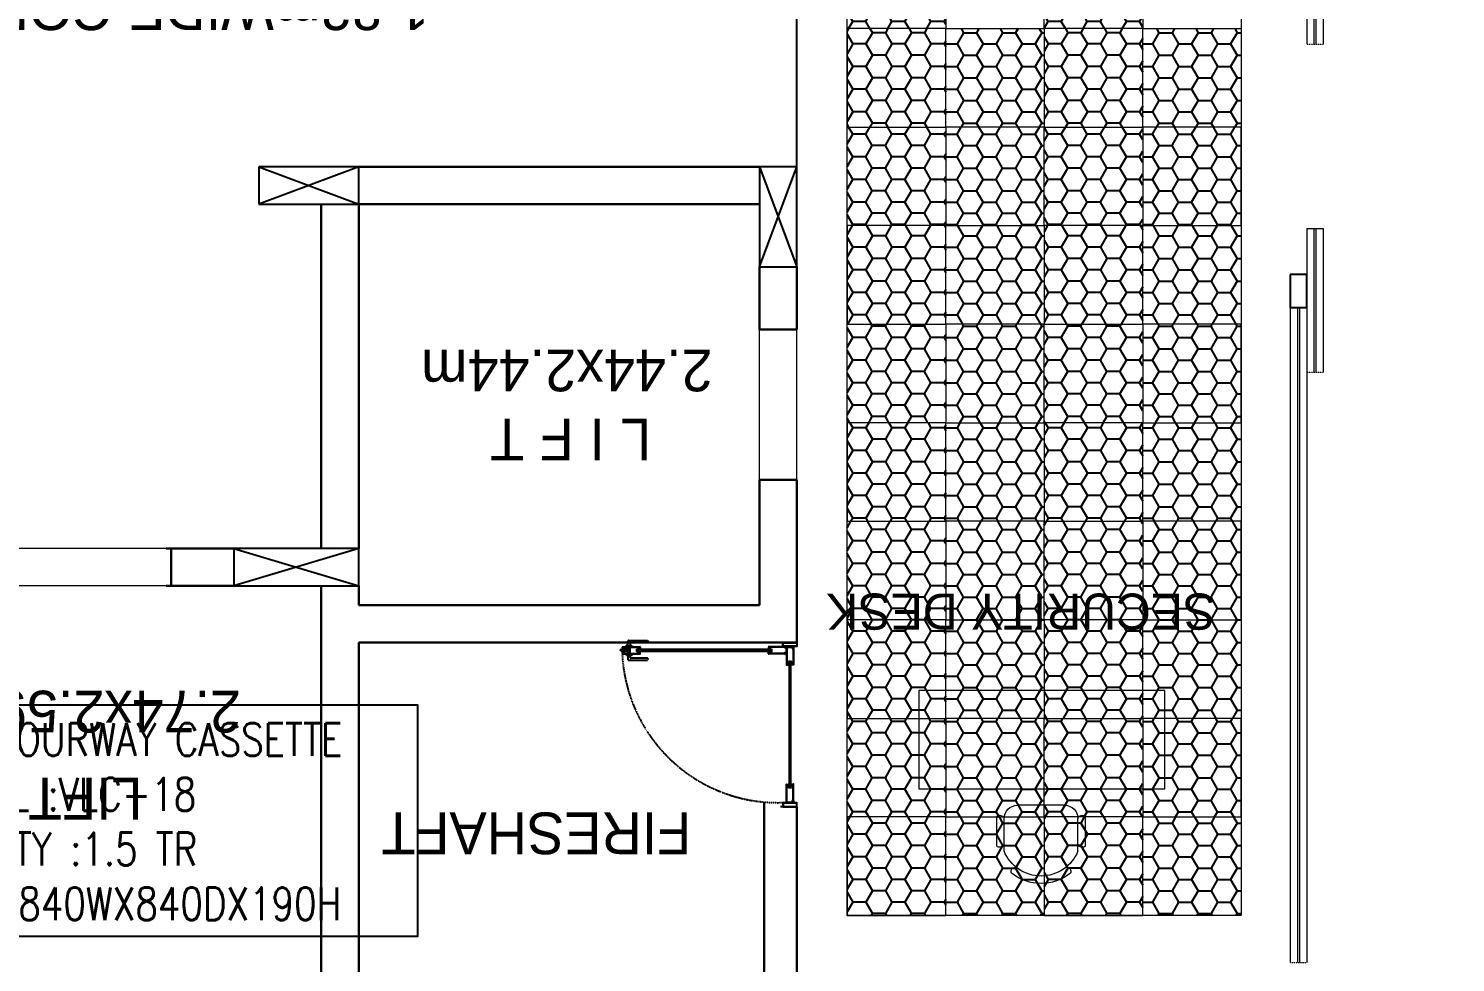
# Model space of a CAD drawing. Header units: millimetres. Extents: x 148480 to 578986, y 39883 to 155062.
# Drawn here: x 227072 to 235764, y 92707 to 98393 of the extents above; entities that cross this region are included whole.
import ezdxf

# ---------------------------------------------------------------- set-up
doc = ezdxf.new("R2010")
doc.units = ezdxf.units.MM
for name, pattern in [('CENTER', [2, 1.25, -0.25, 0.25, -0.25]), ('CONTINOUS', [0]), ('HIDDEN', [0.375, 0.25, -0.125])]:
    doc.linetypes.add(name, pattern=pattern)
for name, color, linetype in [('001-TEXT', 250, 'Continuous'), ('2', 7, 'Continuous'), ('CEN', 252, 'CENTER'), ('CONC-WALL', 1, 'Continuous'), ('DNM JEB', 4, 'Continuous'), ('HATCH', 8, 'Continuous'), ('Hatch 01_UC', 7, 'Continuous'), ('HVAC TEXT', 7, 'Continuous'), ('I - MODULAR', 44, 'Continuous'), ('Layer4', 6, 'Continuous'), ('M-HVAC-SUPPLY AIR DUCT', 4, 'Continuous'), ('TENANCY', 3, 'Continuous'), ('TEXT', 250, 'Continuous')]:
    doc.layers.add(name, color=color, linetype=linetype)
for name, color, linetype, lineweight in [('A-GLAZ', 140, 'Continuous', 18), ('AI-FURN', 7, 'Continuous', 20), ('I-DT-METL', 4, 'Continuous', 20), ('ID-FURNITURE', 54, 'Continuous', 15), ('Loopceiling', 8, 'Continuous', 5)]:
    doc.layers.add(name, color=color, linetype=linetype, lineweight=lineweight)
doc.layers.add('ceiling', color=7, linetype='Continuous', lineweight=5, true_color=0x560d91)
doc.layers.add('glass', color=7, linetype='Continuous', lineweight=0, true_color=0x0000d6)
doc.styles.add('Arial_3', font='arial.ttf', dxfattribs={"height": 20.669291})
doc.styles.add('cg', font='GOTHIC.TTF', dxfattribs={"height": 0.5})
doc.styles.add('Herbalife_Third Floor - Furniture Layout - 210201$0$CG', font='GOTHIC.TTF')
doc.styles.add('ROMAND', font='romand__.ttf')
doc.dimstyles.new('Vayucon', dxfattribs={"dimtxt": 200, "dimasz": 150, "dimexe": 0, "dimexo": 0, "dimgap": 9e-05, "dimtad": 1, "dimdec": 0, "dimrnd": 5, "dimzin": 0, "dimdsep": 46, "dimtxsty": 'ROMAND', "dimcen": 90, "dimclrd": 42, "dimclre": 8, "dimclrt": 7, "dimadec": 0, "dimazin": 0, "dimtfac": 1, "dimtdec": 0, "dimtofl": 0, "dimtmove": 1, "dimatfit": 0, "dimfxl": 1, "dimtolj": 1, "dimtzin": 0, "dimarcsym": 0})

# ---------------------------------------------------------------- blocks, each defined once
blk = doc.blocks.new('CHAIR 13')
at = {"layer": 'ID-FURNITURE', "color": 8}
for p, q in [((-248.5, 270), (-67.5, 270)), ((-277.9, 225), (-81, 225)), ((0, 144), (0, -144)), ((-277.9, -225), (-81, -225)), ((-248.5, -270), (-67.5, -270))]:
    blk.add_line(p, q, dxfattribs=at)
for centre, radius, start, end in [((-226.6, 251.5), 28.6, 139.80348, 247.85849), ((-89.4, 251.5), 28.6, 292.14151, 40.19652), ((-188.7, 0), 287, 141.456, 218.544), ((-188.7, 0), 242, 111.63139, 248.36861), ((-401.1, 158.4), 23.7, 339.0298, 121.3377), ((-81, 144), 81, 360, 90), ((-400.8, -158.6), 23.7, 238.6623, 20.9702), ((-81, -144), 81, 270, 360), ((-226.6, -251.5), 28.6, 112.14151, 220.19652), ((-89.4, -251.5), 28.6, 319.80348, 67.85849)]:
    blk.add_arc(centre, radius, start, end, dxfattribs=at)
blk = doc.blocks.new('*U185')
at = {"layer": 'AI-FURN', "rotation": 90}
blk.add_blockref('CHAIR 13', (4.7, 0), dxfattribs=at)
blk = doc.blocks.new('A$C5BB6640F')
at = {"layer": '2', "color": 8, "linetype": 'Continuous'}
for p, q in [((0.8, 2.6), (0, 0)), ((1, 2.6), (0.5, 0)), ((2.1, 8.2), (0.8, 8.2)), ((0.8, 8.2), (0.8, 2.6)), ((2.1, 6.4), (0.8, 6.4)), ((2.1, 4.5), (0.8, 4.5)), ((2.1, 2.6), (0.8, 2.6)), ((1.2, 2.6), (0.9, 0)), ((1.4, 2.6), (1.4, 0)), ((1.6, 2.6), (1.9, 0)), ((1.8, 2.6), (2.3, 0)), ((2.1, 8.2), (2.1, 2.6)), ((2.1, 2.6), (2.8, 0))]:
    blk.add_line(p, q, dxfattribs=at)
blk = doc.blocks.new('A$C4A242C7C')
at = {"layer": '2', "color": 8, "linetype": 'Continuous'}
for p, q in [((0, 4), (0, 115.4)), ((0.4, 115.8), (0.6, 115.8)), ((1.4, 115), (13, 115)), ((2, 113), (10.5, 113)), ((2, 4), (2, 113)), ((10.5, 103.9), (10.5, 113)), ((10.6, 103.4), (12.8, 95.2)), ((14, 111.3), (12.5, 111.3)), ((12.5, 104.8), (12.5, 111.3)), ((14, 104.8), (12.5, 104.8)), ((14.8, 103.8), (12.5, 103.8)), ((12.5, 103.8), (14.7, 95.7)), ((13, 115), (13, 112.6)), ((14.7, 112.6), (13, 112.6)), ((14, 110), (14, 111.3)), ((14, 106.1), (14, 104.8)), ((14.3, 109.8), (15, 110)), ((14.3, 106.3), (15, 106.1)), ((14.7, 112.6), (15.2, 110.4)), ((14.7, 95.7), (22.5, 95.7)), ((30.3, 93.7), (14.7, 93.7)), ((14.8, 103.8), (15.2, 105.6)), ((30.3, 95.7), (22.5, 95.7)), ((30.3, 112.6), (29.8, 110.4)), ((30.2, 103.8), (29.8, 105.6)), ((30.7, 109.8), (30, 110)), ((30.7, 106.3), (30, 106.1)), ((30.2, 103.8), (32.5, 103.8)), ((32, 112.6), (30.3, 112.6)), ((32.5, 103.8), (30.3, 95.7)), ((31, 111.3), (32.5, 111.3)), ((31, 110), (31, 111.3)), ((31, 106.1), (31, 104.8)), ((31, 104.8), (32.5, 104.8)), ((32, 115), (32, 112.6)), ((43.6, 115), (32, 115)), ((34.4, 103.4), (32.2, 95.2)), ((32.5, 104.8), (32.5, 111.3)), ((34.5, 113), (43, 113)), ((34.5, 103.9), (34.5, 113)), ((43, 14.2), (43, 113)), ((44.6, 115.8), (44.4, 115.8)), ((45, 11.7), (45, 115.4)), ((4, 2), (41, 2)), ((4, 0), (41, 0)), ((38.5, 8.4), (38.5, 11.7)), ((42.5, 13.7), (40.5, 13.7)), ((40.5, 8.8), (40.5, 11.3)), ((42.5, 6.4), (40.5, 6.4)), ((44, 11.7), (40.9, 11.7)), ((44, 8.4), (40.9, 8.4)), ((43, 4), (43, 5.9)), ((44, 11.6), (44, 11.7)), ((44, 8.4), (44, 8.5)), ((44.4, 11.2), (44.5, 11.2)), ((44.4, 8.9), (44.5, 8.9)), ((45, 4), (45, 8.4))]:
    blk.add_line(p, q, dxfattribs=at)
for centre, radius, start, end in [((0.4, 115.4), 0.4, 90, 180), ((0.6, 115.4), 0.4, 0, 90), ((1.4, 115.4), 0.4, 180, 270), ((12.5, 103.9), 2, 180, 195), ((14.7, 95.7), 2, 195, 270), ((14.2, 110), 0.2, 180, 285), ((14.2, 106.1), 0.2, 75, 180), ((14.8, 110.3), 0.4, 285, 15), ((14.8, 105.7), 0.4, 345, 75), ((30.1, 110.3), 0.4, 165, 255), ((30.1, 105.7), 0.4, 105, 195), ((30.3, 95.7), 2, 270, 345), ((30.8, 110), 0.2, 255, 0), ((30.8, 106.1), 0.2, 0, 105), ((32.5, 103.9), 2, 345, 0), ((43.6, 115.4), 0.4, 270, 0), ((44.4, 115.4), 0.4, 90, 180), ((44.6, 115.4), 0.4, 0, 90), ((4, 4), 4, 180, 270), ((4, 4), 2, 180, 270), ((40.5, 11.7), 2, 90, 180), ((40.5, 8.4), 2, 180, 270), ((40.9, 11.3), 0.4, 90, 180), ((40.9, 8.8), 0.4, 180, 270), ((41, 4), 4, 270, 0), ((41, 4), 2, 270, 0), ((42.5, 14.2), 0.5, 270, 0), ((42.5, 5.9), 0.5, 0, 90), ((44.4, 11.6), 0.4, 180, 270), ((44.4, 8.5), 0.4, 90, 180), ((44.5, 11.7), 0.5, 270, 0), ((44.5, 8.4), 0.5, 0, 90)]:
    blk.add_arc(centre, radius, start, end, dxfattribs=at)
blk = doc.blocks.new('A$C109E4DED')
at = {"layer": 'TENANCY', "rotation": 90}
blk.add_blockref('A$C4A242C7C', (75.8, 0), dxfattribs=at)
blk = doc.blocks.new('A$C57546ED1')
at = {"layer": '2', "color": 8, "linetype": 'Continuous'}
mesh = blk.add_polyface(dxfattribs=at)
corners = [(1, 3.4), (0.7, 2.6), (0, 2.7), (0.8, 4.1)]
mesh.append_faces([[corners[k] for k in face] for face in [(0, 1, 2, 3)]], dxfattribs={"color": 8})
mesh = blk.add_polyface(dxfattribs=at)
corners = [(2, 3.4), (2, 2.6), (0.7, 2.6), (1, 3.4)]
mesh.append_faces([[corners[k] for k in face] for face in [(0, 1, 2, 3)]], dxfattribs={"color": 8})
mesh = blk.add_polyface(dxfattribs=at)
corners = [(2.3, 4.1), (2.2, 1.7), (2, 2.6), (2, 3.4)]
mesh.append_faces([[corners[k] for k in face] for face in [(0, 1, 2, 3)]], dxfattribs={"color": 8})
mesh = blk.add_polyface(dxfattribs=at)
corners = [(2.7, 3.4), (2.5, 2.5), (2.2, 1.7), (2.3, 4.1)]
mesh.append_faces([[corners[k] for k in face] for face in [(0, 1, 2, 3)]], dxfattribs={"color": 8})
mesh = blk.add_polyface(dxfattribs=at)
corners = [(3.3, 3.4), (3.2, 2.5), (2.5, 2.5), (2.7, 3.4)]
mesh.append_faces([[corners[k] for k in face] for face in [(0, 1, 2, 3)]], dxfattribs={"color": 8})
mesh = blk.add_polyface(dxfattribs=at)
corners = [(3.6, 4.2), (3.5, 2.4), (3.2, 2.5), (3.3, 3.4)]
mesh.append_faces([[corners[k] for k in face] for face in [(0, 1, 2, 3)]], dxfattribs={"color": 8})
mesh = blk.add_polyface(dxfattribs=at)
corners = [(4.1, 3.5), (3.9, 2.4), (3.5, 2.4), (3.6, 4.2)]
mesh.append_faces([[corners[k] for k in face] for face in [(0, 1, 2, 3)]], dxfattribs={"color": 8})
mesh = blk.add_polyface(dxfattribs=at)
corners = [(6.5, 3.6), (5.8, 2.3), (3.9, 2.4), (4.1, 3.5)]
mesh.append_faces([[corners[k] for k in face] for face in [(0, 1, 2, 3)]], dxfattribs={"color": 8})
mesh = blk.add_polyface(dxfattribs=at)
corners = [(6.8, 4.6), (6.2, 0), (5.8, 2.3), (6.5, 3.6)]
mesh.append_faces([[corners[k] for k in face] for face in [(0, 1, 2, 3)]], dxfattribs={"color": 8})
mesh = blk.add_polyface(dxfattribs=at)
corners = [(7.9, 4.6), (7.5, 0), (6.2, 0), (6.8, 4.6)]
mesh.append_faces([[corners[k] for k in face] for face in [(0, 1, 2, 3)]], dxfattribs={"color": 8})
blk = doc.blocks.new('GFC1')
at = {"layer": 'A-GLAZ', "color": 8, "linetype": 'CONTINOUS', "lineweight": 13, "ltscale": 0.5}
for p, q in [((307490, 100265.9, 0), (307490, 99284.4, 0)), ((307590, 100265.9, 0), (307590, 99284.4, 0)), ((307490, 98161.6, 0), (307490, 97287.5, 0)), ((307590, 98161.6, 0), (307590, 97287.5, 0)), ((307390.1, 97681.4, 0), (307390, 93693.3, 0)), ((307490.1, 97681.4, 0), (307490, 93693.3, 0))]:
    blk.add_line(p, q, dxfattribs=at)
at = {"layer": 'A-GLAZ', "color": 8}
for p, q in [((307534, 100265.9, 0), (307534, 99284.4, 0)), ((307546, 100265.9, 0), (307546, 99284.4, 0)), ((307534, 98161.6, 0), (307534, 97287.5, 0)), ((307546, 98161.6, 0), (307546, 97287.5, 0)), ((307434.1, 97681.4, 0), (307434, 93693.3, 0)), ((307446.1, 97681.4, 0), (307446, 93693.3, 0))]:
    blk.add_line(p, q, dxfattribs=at)
at = {"layer": 'A-GLAZ', "color": 8, "lineweight": 13, "ltscale": 0.5}
for p, q in [((307490, 98161.6, 0), (307590, 98161.6, 0)), ((307390.1, 97681.4, 0), (307490.1, 97681.4, 0))]:
    blk.add_line(p, q, dxfattribs=at)
at = {"layer": 'CEN', "color": 8, "linetype": 'Continuous'}
for p, q in [((301106.3, 98537.9), (301716.3, 98309.2)), ((301716.3, 98537.9), (301106.3, 98309.2)), ((301716.3, 98537.9), (301106.3, 98537.9)), ((301106.3, 98537.9), (301106.3, 98309.2)), ((301106.3, 98537.9), (301716.3, 98309.2)), ((301716.3, 98537.9), (301106.3, 98309.2)), ((301716.3, 98537.9), (301106.3, 98537.9)), ((301106.3, 98537.9), (301106.3, 98309.2)), ((301716.3, 98309.2), (301716.3, 98537.9)), ((301716.3, 98309.2), (301716.3, 98537.9)), ((304156.3, 97927.9), (304385.1, 98537.9)), ((304156.3, 98537.9), (304385.1, 97927.9)), ((304156.3, 98537.9), (304156.3, 97927.9)), ((304385.1, 98537.9), (304156.3, 98537.9)), ((304156.3, 97927.9), (304385.1, 98537.9)), ((304156.3, 98537.9), (304385.1, 97927.9)), ((304156.3, 98537.9), (304156.3, 97927.9)), ((304385.1, 98537.9), (304156.3, 98537.9)), ((304385.1, 97927.9), (304385.1, 98537.9)), ((304385.1, 97927.9), (304385.1, 98537.9)), ((301106.3, 98309.2), (301716.3, 98309.2)), ((301106.3, 98309.2), (301716.3, 98309.2)), ((304156.3, 97927.9), (304385.1, 97927.9)), ((304156.3, 97927.9), (304385.1, 97927.9)), ((300953.8, 96214.6), (301716.3, 95985.8)), ((301716.3, 96214.6), (300953.8, 95985.8)), ((301716.3, 96214.6), (300953.8, 96214.6)), ((300953.8, 96214.6), (300953.8, 95985.8)), ((300953.8, 96214.6), (301716.3, 95985.8)), ((301716.3, 96214.6), (300953.8, 95985.8)), ((301716.3, 96214.6), (300953.8, 96214.6)), ((300953.8, 96214.6), (300953.8, 95985.8)), ((301716.3, 95985.8), (301716.3, 96214.6)), ((301716.3, 95985.8), (301716.3, 96214.6)), ((300953.8, 95985.8), (301716.3, 95985.8)), ((300953.8, 95985.8), (301716.3, 95985.8))]:
    blk.add_line(p, q, dxfattribs=at)
at = {"layer": 'CONC-WALL', "color": 8, "linetype": 'Continuous', "lineweight": 30}
for p, q in [((301716.3, 98537.9), (304156.3, 98537.9)), ((301716.3, 98537.9), (304156.3, 98537.9)), ((301487.6, 96214.6), (301487.6, 98309.2)), ((301487.6, 96214.6), (301487.6, 98309.2)), ((301716.3, 98309.2), (304156.3, 98309.2)), ((301716.3, 96214.6), (301716.3, 98309.2)), ((301716.3, 98309.2), (304156.3, 98309.2)), ((301716.3, 96214.6), (301716.3, 98309.2)), ((304156.3, 97927.9), (304156.3, 97546.7)), ((304156.3, 97927.9), (304156.3, 97546.7)), ((304385.1, 97927.9), (304385.1, 97546.7)), ((304385.1, 97927.9), (304385.1, 97546.7)), ((304156.3, 97546.7), (304385.1, 97546.7)), ((304156.3, 97546.7), (304385.1, 97546.7)), ((304156.3, 96631.7), (304385.1, 96631.7)), ((304156.3, 96631.7), (304385.1, 96631.7)), ((304156.3, 96631.7), (304156.3, 95869.2)), ((304156.3, 96631.7), (304156.3, 95869.2)), ((304385.1, 96631.7), (304385.1, 95640.4)), ((304385.1, 96631.7), (304385.1, 95640.4)), ((300542, 96214.6), (300953.8, 96214.6)), ((300572.6, 96214.6), (300953.8, 96214.6)), ((300572.6, 95985.8), (300572.6, 96214.6)), ((300542, 95985.8), (300953.8, 95985.8)), ((300572.6, 95985.8), (300953.8, 95985.8)), ((301487.6, 95985.8), (301487.6, 93393.3)), ((301487.6, 95985.8), (301487.6, 93393.3)), ((301716.3, 95985.8), (301716.3, 95869.2)), ((301716.3, 95985.8), (301716.3, 95869.2)), ((301716.3, 95869.2), (304156.3, 95869.2)), ((301716.3, 95869.2), (304156.3, 95869.2)), ((301716.3, 95640.4), (301716.3, 93393.3)), ((301716.3, 95640.4), (301716.3, 93393.3)), ((301716.3, 95640.4), (304385.1, 95640.4)), ((301716.3, 95640.4), (304385.1, 95640.4)), ((304185.1, 94669.9), (304185.1, 93393.3)), ((304385.1, 94640.4), (304385.1, 93393.3))]:
    blk.add_line(p, q, dxfattribs=at)
at = {"layer": 'DNM JEB', "color": 8, "linetype": 'HIDDEN'}
for p, q in [((303324.6, 95614.8), (303430.7, 95614.8)), ((303324.6, 95612.9), (303428.4, 95612.9)), ((303428.4, 95612.9), (303428.4, 95604.8)), ((303430.3, 95613.5), (303430.3, 95602.4)), ((303431.1, 95614.4), (303431.1, 95614.3)), ((304210.5, 95614.4), (304210.5, 95614.3)), ((304317, 95614.8), (304210.9, 95614.8)), ((304211.3, 95613.5), (304211.3, 95602.4)), ((304213.2, 95612.9), (304213.2, 95604.8)), ((304317, 95612.9), (304213.2, 95612.9)), ((303320.8, 95611), (303320.8, 95575.8)), ((303322.7, 95611), (303322.7, 95575.8)), ((303324.6, 95573.9), (303326.4, 95573.9)), ((303324.6, 95572), (303328.8, 95572)), ((303326.9, 95574.3), (303326.9, 95576.3)), ((303328.8, 95578.2), (303331.9, 95578.2)), ((303328.8, 95572.9), (303328.8, 95575.9)), ((303328.8, 95572.9), (303328.9, 95572.9)), ((303329.6, 95570.8), (303328.9, 95568.3)), ((303329.1, 95576.3), (303331.5, 95576.3)), ((303329.2, 95572.5), (303329.2, 95572.4)), ((303329.8, 95570.8), (303329.4, 95568.3)), ((303330.9, 95576.1), (303329.6, 95576.1)), ((303329.6, 95576.1), (303329.6, 95570.8)), ((303330.9, 95574.4), (303329.6, 95574.4)), ((303330.9, 95572.6), (303329.6, 95572.6)), ((303330.9, 95570.8), (303329.6, 95570.8)), ((303330, 95570.8), (303329.8, 95568.3)), ((303330.2, 95570.8), (303330.2, 95568.3)), ((303330.5, 95570.8), (303330.7, 95568.3)), ((303330.7, 95570.8), (303331.1, 95568.3)), ((303330.9, 95576.1), (303330.9, 95570.8)), ((303330.9, 95570.8), (303331.6, 95568.3)), ((303331.4, 95572.5), (303331.4, 95572.4)), ((303331.8, 95572.9), (303331.9, 95572.9)), ((303331.9, 95572.9), (303331.9, 95575.9)), ((303331.9, 95572), (303430.7, 95572)), ((303333.8, 95574.3), (303333.8, 95576.3)), ((303334.3, 95573.9), (303428.4, 95573.9)), ((303410, 95586), (303410, 95600.8)), ((303419.3, 95604.8), (303411.5, 95602.7)), ((303419.3, 95582), (303411.5, 95584.1)), ((303419.6, 95602.9), (303411.9, 95600.8)), ((303411.9, 95600.8), (303411.9, 95593.4)), ((303411.9, 95586), (303411.9, 95593.4)), ((303419.6, 95583.9), (303411.9, 95586)), ((303419.6, 95600.8), (303419.6, 95602.9)), ((303419.6, 95600.8), (303421.3, 95600.3)), ((303419.6, 95586), (303421.3, 95586.5)), ((303419.6, 95586), (303419.6, 95583.9)), ((303419.8, 95604.8), (303428.4, 95604.8)), ((303419.8, 95582), (303428.4, 95582)), ((303420.6, 95601.5), (303420.6, 95602.9)), ((303420.6, 95602.9), (303426.8, 95602.9)), ((303421.8, 95601.5), (303420.6, 95601.5)), ((303420.6, 95585.3), (303420.6, 95583.9)), ((303421.8, 95585.3), (303420.6, 95585.3)), ((303420.6, 95583.9), (303426.8, 95583.9)), ((303422, 95601.3), (303421.8, 95600.6)), ((303422, 95585.5), (303421.8, 95586.2)), ((303425.3, 95601.3), (303425.5, 95600.6)), ((303425.3, 95585.5), (303425.5, 95586.2)), ((303425.5, 95601.5), (303426.8, 95601.5)), ((303425.5, 95585.3), (303426.8, 95585.3)), ((303428, 95600.9), (303426, 95600.3)), ((303428, 95585.9), (303426, 95586.5)), ((303426.8, 95601.5), (303426.8, 95602.9)), ((303426.8, 95585.3), (303426.8, 95583.9)), ((303430.3, 95602.4), (303428, 95602.4)), ((303428, 95600.9), (303428, 95602.4)), ((303428, 95584.3), (303428, 95585.9)), ((303430.3, 95584.3), (303428, 95584.3)), ((303428.4, 95582), (303428.4, 95573.9)), ((303430.3, 95573.3), (303430.3, 95584.3)), ((303431.1, 95572.3), (303431.1, 95572.5)), ((304210.5, 95572.3), (304210.5, 95572.5)), ((304309.7, 95572), (304210.9, 95572)), ((304211.3, 95602.4), (304213.6, 95602.4)), ((304211.3, 95584.3), (304213.6, 95584.3)), ((304211.3, 95573.3), (304211.3, 95584.3)), ((304221.8, 95604.8), (304213.2, 95604.8)), ((304213.2, 95582), (304213.2, 95573.9)), ((304221.8, 95582), (304213.2, 95582)), ((304307.3, 95573.9), (304213.2, 95573.9)), ((304213.6, 95600.9), (304213.6, 95602.4)), ((304213.6, 95600.9), (304215.6, 95600.3)), ((304213.6, 95585.9), (304215.6, 95586.5)), ((304213.6, 95584.3), (304213.6, 95585.9)), ((304214.8, 95601.5), (304214.8, 95602.9)), ((304221, 95602.9), (304214.8, 95602.9)), ((304216.1, 95601.5), (304214.8, 95601.5)), ((304214.8, 95585.3), (304214.8, 95583.9)), ((304216.1, 95585.3), (304214.8, 95585.3)), ((304221, 95583.9), (304214.8, 95583.9)), ((304216.3, 95601.3), (304216.1, 95600.6)), ((304216.3, 95585.5), (304216.1, 95586.2)), ((304219.6, 95601.3), (304219.8, 95600.6)), ((304219.6, 95585.5), (304219.8, 95586.2)), ((304219.8, 95601.5), (304221, 95601.5)), ((304219.8, 95585.3), (304221, 95585.3)), ((304222, 95600.8), (304220.3, 95600.3)), ((304222, 95586), (304220.3, 95586.5)), ((304221, 95601.5), (304221, 95602.9)), ((304221, 95585.3), (304221, 95583.9)), ((304222, 95600.8), (304222, 95602.9)), ((304222, 95602.9), (304229.7, 95600.8)), ((304222, 95586), (304222, 95583.9)), ((304222, 95583.9), (304229.7, 95586)), ((304222.3, 95604.8), (304230.2, 95602.7)), ((304222.3, 95582), (304230.2, 95584.1)), ((304229.7, 95600.8), (304229.7, 95593.4)), ((304229.7, 95586), (304229.7, 95593.4)), ((304231.6, 95586), (304231.6, 95600.8)), ((304307.8, 95574.3), (304307.8, 95576.3)), ((304312.9, 95578.2), (304309.7, 95578.2)), ((304309.7, 95572.9), (304309.7, 95575.9)), ((304309.8, 95572.9), (304309.7, 95572.9)), ((304310.7, 95570.8), (304309.9, 95568.3)), ((304312.5, 95576.3), (304310.1, 95576.3)), ((304310.2, 95572.5), (304310.2, 95572.4)), ((304310.9, 95570.8), (304310.4, 95568.3)), ((304310.7, 95576.1), (304311.9, 95576.1)), ((304310.7, 95576.1), (304310.7, 95570.8)), ((304310.7, 95574.4), (304311.9, 95574.4)), ((304310.7, 95572.6), (304311.9, 95572.6)), ((304310.7, 95570.8), (304311.9, 95570.8)), ((304311.1, 95570.8), (304310.8, 95568.3)), ((304311.3, 95570.8), (304311.3, 95568.3)), ((304311.5, 95570.8), (304311.7, 95568.3)), ((304311.7, 95570.8), (304312.2, 95568.3)), ((304311.9, 95576.1), (304311.9, 95570.8)), ((304311.9, 95570.8), (304312.6, 95568.3)), ((304312.4, 95572.5), (304312.4, 95572.4)), ((304312.9, 95572.9), (304312.8, 95572.9)), ((304312.9, 95572.9), (304312.9, 95575.9)), ((304317, 95572), (304312.9, 95572)), ((304314.8, 95574.3), (304314.8, 95576.3)), ((304317, 95573.9), (304315.2, 95573.9)), ((304318.9, 95611), (304318.9, 95575.8)), ((304320.8, 95611), (304320.8, 95575.8))]:
    blk.add_line(p, q, dxfattribs=at)
at = {"layer": 'DNM JEB', "color": 8, "linetype": 'Continuous'}
for p, q in [((304385.1, 95640.4), (304285.1, 95640.4)), ((304362.8, 95616.6), (304315.9, 95616.6)), ((304385.1, 94640.4), (304285.1, 94640.4))]:
    blk.add_line(p, q, dxfattribs=at)
at = {"layer": 'DNM JEB', "color": 8}
for p, q in [((304220.6, 95598.2), (303421, 95598.2)), ((303421, 95588.6), (304220.6, 95588.6)), ((304337.5, 95514.6), (304337.5, 94768.2)), ((304347, 94768.2), (304347, 95514.6))]:
    blk.add_line(p, q, dxfattribs=at)
at = {"layer": 'DNM JEB', "color": 8, "linetype": 'HIDDEN'}
for points in [[(303342.3, 95614.8), (303342.3, 95619.5, -0.414214), (303345.6, 95622.8), (303378.9, 95622.8, -0.414214), (303382.3, 95619.5), (303382.3, 95614.8)], [(303355.6, 95622.8), (303355.6, 95650, -0.414214), (303358.9, 95653.3), (303476.1, 95653.3, -0.414214), (303479.4, 95650), (303479.4, 95643.3, -0.414214), (303476.1, 95640), (303372.3, 95640, 0.414214), (303368.9, 95636.6), (303368.9, 95622.8)], [(303342.3, 95572), (303342.3, 95567.3, 0.414214), (303345.6, 95564), (303378.9, 95564, 0.414214), (303382.3, 95567.3), (303382.3, 95572)], [(303355.6, 95564), (303355.6, 95536.8, 0.414214), (303358.9, 95533.5), (303476.1, 95533.5, 0.414214), (303479.4, 95536.8), (303479.4, 95543.5, 0.414214), (303476.1, 95546.8), (303372.3, 95546.8, -0.414214), (303368.9, 95550.2), (303368.9, 95564)]]:
    blk.add_lwpolyline(points, format="xyb", dxfattribs=at)
for points in [[(303357.5, 95614.8), (303367, 95614.8), (303367, 95572), (303357.5, 95572)], [(303318.6, 95583.9), (303320.8, 95583.9), (303320.8, 95602.9), (303318.6, 95602.9)], [(303320.8, 95584.8), (303322.3, 95584.8), (303322.3, 95602), (303320.8, 95602)], [(303322.3, 95601.1), (303357.5, 95601.1), (303357.5, 95585.8), (303322.3, 95585.8)]]:
    blk.add_lwpolyline(points, close=True, dxfattribs=at)
at = {"layer": 'DNM JEB', "color": 8, "linetype": 'Continuous'}
for points in [[(304385.1, 95640.4), (304385.1, 95616.6), (304299.4, 95616.6), (304299.4, 95640.4)], [(304383.2, 95638.5), (304383.2, 95618.5), (304301.3, 95618.5), (304301.3, 95638.5)], [(304385.1, 94640.4), (304385.1, 94664.2), (304299.4, 94664.2), (304299.4, 94640.4)], [(304383.2, 94642.3), (304383.2, 94662.3), (304301.3, 94662.3), (304301.3, 94642.3)]]:
    blk.add_lwpolyline(points, close=True, dxfattribs=at)
blk.add_lwpolyline([(304317.3, 95614.8), (304362.8, 95614.8), (304362.8, 95616.6)], dxfattribs=at)
at = {"layer": 'DNM JEB', "color": 8, "linetype": 'HIDDEN'}
for points in [[(303318.6, 95596.3), (303305.9, 95596.3), (303305.9, 95599.1), (303318.6, 95599.1)], [(303318.6, 95587.7), (303317.2, 95587.7), (303305.9, 95596.3)], [(303421, 95588.6), (303419.6, 95590.1), (303419.6, 95596.7), (303421, 95598.2)], [(304220.6, 95588.6), (304222, 95590.1), (304222, 95596.7), (304220.6, 95598.2)]]:
    blk.add_lwpolyline(points, dxfattribs=at)
at = {"layer": 'DNM JEB', "color": 8}
for points in [[(303419.6, 95593.4), (304222, 95593.4)], [(304347, 95514.6), (304345.6, 95516), (304338.9, 95516), (304337.5, 95514.6)], [(304347, 94768.2), (304345.6, 94766.8), (304338.9, 94766.8), (304337.5, 94768.2)]]:
    blk.add_lwpolyline(points, dxfattribs=at)
at = {"layer": 'DNM JEB', "color": 8, "linetype": 'HIDDEN'}
for centre, radius, start, end in [((303324.6, 95611), 3.81, 90, 180), ((303324.6, 95611), 1.9, 90, 180), ((303430.7, 95613.5), 0.381, 90, 180), ((303430.7, 95614.4), 0.381, 0, 90), ((303430.7, 95614.3), 0.381, 270, 0), ((304210.9, 95614.4), 0.381, 90, 180), ((304210.9, 95614.3), 0.381, 180, 270), ((304210.9, 95613.5), 0.381, 0, 90), ((304317, 95611), 3.81, 0, 90), ((304317, 95611), 1.9, 0, 90), ((303324.6, 95575.8), 3.81, 180, 270), ((303324.6, 95575.8), 1.9, 180, 270), ((303326.4, 95574.3), 0.476, 270, 0), ((303328.8, 95576.3), 1.9, 90, 180), ((303329.1, 95575.9), 0.381, 90, 180), ((303328.8, 95572.4), 0.476, 270, 0), ((303328.9, 95572.5), 0.381, 0, 90), ((303331.8, 95572.5), 0.381, 90, 180), ((303331.9, 95572.4), 0.476, 180, 270), ((303331.5, 95575.9), 0.381, 0, 90), ((303331.9, 95576.3), 1.9, 0, 90), ((303334.3, 95574.3), 0.476, 180, 270), ((303411.9, 95600.8), 1.9, 105, 180), ((303411.9, 95586), 1.9, 180, 255), ((303419.8, 95602.9), 1.9, 90, 105), ((303419.8, 95583.9), 1.9, 255, 270), ((303421.4, 95600.7), 0.381, 255, 345), ((303421.4, 95586.1), 0.381, 15, 105), ((303421.8, 95601.3), 0.19, 345, 90), ((303421.8, 95585.5), 0.19, 270, 15), ((303425.5, 95601.3), 0.19, 90, 195), ((303425.5, 95585.5), 0.19, 165, 270), ((303425.9, 95600.7), 0.381, 195, 285), ((303425.9, 95586.1), 0.381, 75, 165), ((303430.7, 95573.3), 0.381, 180, 270), ((303430.7, 95572.5), 0.381, 0, 90), ((303430.7, 95572.3), 0.381, 270, 0), ((304210.9, 95572.5), 0.381, 90, 180), ((304210.9, 95572.3), 0.381, 180, 270), ((304210.9, 95573.3), 0.381, 270, 0), ((304215.7, 95600.7), 0.381, 255, 345), ((304215.7, 95586.1), 0.381, 15, 105), ((304216.1, 95601.3), 0.19, 345, 90), ((304216.1, 95585.5), 0.19, 270, 15), ((304219.8, 95601.3), 0.19, 90, 195), ((304219.8, 95585.5), 0.19, 165, 270), ((304220.2, 95600.7), 0.381, 195, 285), ((304220.2, 95586.1), 0.381, 75, 165), ((304221.8, 95602.9), 1.9, 75, 90), ((304221.8, 95583.9), 1.9, 270, 285), ((304229.7, 95600.8), 1.9, 0, 75), ((304229.7, 95586), 1.9, 285, 0), ((304307.3, 95574.3), 0.476, 270, 0), ((304309.7, 95576.3), 1.9, 90, 180), ((304310.1, 95575.9), 0.381, 90, 180), ((304309.7, 95572.4), 0.476, 270, 0), ((304309.8, 95572.5), 0.381, 0, 90), ((304312.8, 95572.5), 0.381, 90, 180), ((304312.9, 95572.4), 0.476, 180, 270), ((304312.5, 95575.9), 0.381, 0, 90), ((304312.9, 95576.3), 1.9, 0, 90), ((304315.2, 95574.3), 0.476, 180, 270), ((304317, 95575.8), 3.81, 270, 0), ((304317, 95575.8), 1.9, 270, 0)]:
    blk.add_arc(centre, radius, start, end, dxfattribs=at)
at = {"layer": 'DNM JEB', "color": 8, "linetype": 'Continuous', "extrusion": (0, 0, -1)}
blk.add_arc((-304313.1, 95613), 4.58, 156.54374, 128.20631, dxfattribs=at)
at = {"layer": 'DNM JEB', "color": 8, "linetype": 'HIDDEN', "ltscale": 0.1}
blk.add_arc((304270, 95616.7), 950.6, 182.81849, 273.49412, dxfattribs=at)
at = {"layer": 'glass', "color": 8, "linetype": 'Continuous'}
for p, q in [((304156.3, 96631.7), (304156.3, 97546.7)), ((304156.3, 96631.7), (304156.3, 97546.7)), ((304385.1, 96631.7), (304385.1, 97546.7)), ((304385.1, 96631.7), (304385.1, 97546.7)), ((300542, 96214.6), (299627, 96214.6)), ((300572.6, 96214.6), (299657.6, 96214.6)), ((300542, 95985.8), (299627, 95985.8)), ((300572.6, 95985.8), (299657.6, 95985.8))]:
    blk.add_line(p, q, dxfattribs=at)
at = {"layer": 'HATCH', "color": 8, "linetype": 'Continuous'}
blk.add_line((304385.1, 98537.9), (304385.1, 100370.2), dxfattribs=at)
blk.add_line((304385.1, 98537.9), (304385.1, 100370.2), dxfattribs=at)
at = {"layer": 'I - MODULAR', "color": 8, "linetype": 'Continuous'}
blk.add_lwpolyline([(307390.1, 97881.4), (307390.1, 97681.4), (307490.1, 97681.4), (307490.1, 97881.4)], close=True, dxfattribs=at)
at = {"layer": 'I-DT-METL', "color": 8, "linetype": 'HIDDEN', "lineweight": 13, "ltscale": 0.1}
for p, q in [((307490, 99284.4, 0), (307590, 99284.4, 0)), ((307490, 97287.5, 0), (307590, 97287.5, 0)), ((307390, 93693.3, 0), (307490, 93693.3, 0))]:
    blk.add_line(p, q, dxfattribs=at)
at = {"layer": 'ID-FURNITURE', "color": 8}
blk.add_lwpolyline([(305126.3, 95350), (305126.3, 94750), (306626.3, 94750), (306626.3, 95350)], close=True, dxfattribs=at)
at = {"layer": 'DNM JEB', "color": 8}
for name, p, xscale, yscale, zscale, rotation in [('A$C109E4DED', (304320.8, 95542.6), -0.9523809523809526, 0.9523809523809526, 0.9523809523809526, 270), ('A$C5BB6640F', (304367.3, 95606.6), -0.9523809523809523, 0.9523809523809523, 0.9523809523809523, 89.99999999999997), ('A$C109E4DED', (304320.8, 94740.2), 0.9523809523809526, 0.9523809523809526, 0.9523809523809526, 270), ('A$C5BB6640F', (304367.3, 94676.1), 0.9523809523809523, 0.9523809523809523, 0.9523809523809523, 90.00000000000001)]:
    blk.add_blockref(name, p, dxfattribs=dict(at, xscale=xscale, yscale=yscale, zscale=zscale, rotation=rotation))
at = {"layer": 'DNM JEB', "color": 8, "ltscale": 1.2}
for p, xscale, yscale, zscale, rotation in [((304333.2, 95512.4), 0.9523809523809526, 0.9523809523809526, 0.9523809523809526, 270), ((304351.3, 95512.4), -0.9523809523809523, 0.9523809523809523, 0.9523809523809523, 89.99999999999997), ((304333.2, 94770.4), -0.9523809523809526, 0.9523809523809526, 0.9523809523809526, 270), ((304351.3, 94770.4), 0.9523809523809523, 0.9523809523809523, 0.9523809523809523, 90.00000000000001)]:
    blk.add_blockref('A$C57546ED1', p, dxfattribs=dict(at, xscale=xscale, yscale=yscale, zscale=zscale, rotation=rotation))
at = {"layer": 'ID-FURNITURE', "color": 8, "xscale": -1}
blk.add_blockref('*U185', (305876.3, 94650), dxfattribs=at)
at = {"layer": '001-TEXT', "color": 8, "style": 'Herbalife_Third Floor - Furniture Layout - 210201$0$CG'}
blk.add_text('SECURITY DESK', height=220, rotation=180, dxfattribs=at).set_placement((306933.4, 95939.4))
at = {"layer": 'TEXT', "color": 8, "style": 'cg'}
for s, height, p in [('1.83mWIDE CORRIDOR', 254.167, (302143.2, 99624.1)), ('2.44x2.44m', 254.17, (303871.2, 97424.9)), ('L I F T', 254.17, (303498.2, 97003.8)), ('L I F T', 254.17, (303498.2, 97003.8)), ('2.74x2.59m', 254.17, (300998.6, 95348)), ('LIFT', 254.17, (300399.4, 94817.5)), ('FIRESHAFT', 254.17, (303741.5, 94606.7))]:
    blk.add_text(s, height=height, rotation=180, dxfattribs=at).set_placement(p)
at = {"layer": 'DNM JEB', "color": 8, "linetype": 'HIDDEN'}
mesh = blk.add_polyface(dxfattribs=at)
corners = [(303424.1, 95599.2), (303423.9, 95599.9), (303423.2, 95599.9), (303423.9, 95598.5)]
mesh.append_faces([[corners[k] for k in face] for face in [(3, 2, 1, 0)]], dxfattribs={"color": 8})
mesh = blk.add_polyface(dxfattribs=at)
corners = [(303424.1, 95587.6), (303423.9, 95586.9), (303423.2, 95586.9), (303423.9, 95588.3)]
mesh.append_faces([[corners[k] for k in face] for face in [(3, 2, 1, 0)]], dxfattribs={"color": 8})
mesh = blk.add_polyface(dxfattribs=at)
corners = [(303425.1, 95599.2), (303425.1, 95600), (303423.9, 95599.9), (303424.1, 95599.2)]
mesh.append_faces([[corners[k] for k in face] for face in [(3, 2, 1, 0)]], dxfattribs={"color": 8})
mesh = blk.add_polyface(dxfattribs=at)
corners = [(303425.1, 95587.6), (303425.1, 95586.8), (303423.9, 95586.9), (303424.1, 95587.6)]
mesh.append_faces([[corners[k] for k in face] for face in [(3, 2, 1, 0)]], dxfattribs={"color": 8})
mesh = blk.add_polyface(dxfattribs=at)
corners = [(303425.3, 95598.5), (303425.3, 95600.8), (303425.1, 95600), (303425.1, 95599.2)]
mesh.append_faces([[corners[k] for k in face] for face in [(3, 2, 1, 0)]], dxfattribs={"color": 8})
mesh = blk.add_polyface(dxfattribs=at)
corners = [(303425.3, 95588.2), (303425.3, 95586), (303425.1, 95586.8), (303425.1, 95587.6)]
mesh.append_faces([[corners[k] for k in face] for face in [(3, 2, 1, 0)]], dxfattribs={"color": 8})
mesh = blk.add_polyface(dxfattribs=at)
corners = [(303425.7, 95599.2), (303425.6, 95600), (303425.3, 95600.8), (303425.3, 95598.5)]
mesh.append_faces([[corners[k] for k in face] for face in [(3, 2, 1, 0)]], dxfattribs={"color": 8})
mesh = blk.add_polyface(dxfattribs=at)
corners = [(303425.7, 95587.6), (303425.6, 95586.7), (303425.3, 95586), (303425.3, 95588.2)]
mesh.append_faces([[corners[k] for k in face] for face in [(3, 2, 1, 0)]], dxfattribs={"color": 8})
mesh = blk.add_polyface(dxfattribs=at)
corners = [(303426.4, 95599.2), (303426.3, 95600.1), (303425.6, 95600), (303425.7, 95599.2)]
mesh.append_faces([[corners[k] for k in face] for face in [(3, 2, 1, 0)]], dxfattribs={"color": 8})
mesh = blk.add_polyface(dxfattribs=at)
corners = [(303426.4, 95587.6), (303426.3, 95586.7), (303425.6, 95586.7), (303425.7, 95587.6)]
mesh.append_faces([[corners[k] for k in face] for face in [(3, 2, 1, 0)]], dxfattribs={"color": 8})
mesh = blk.add_polyface(dxfattribs=at)
corners = [(303426.7, 95598.4), (303426.5, 95600.1), (303426.3, 95600.1), (303426.4, 95599.2)]
mesh.append_faces([[corners[k] for k in face] for face in [(3, 2, 1, 0)]], dxfattribs={"color": 8})
mesh = blk.add_polyface(dxfattribs=at)
corners = [(303426.7, 95588.4), (303426.5, 95586.7), (303426.3, 95586.7), (303426.4, 95587.6)]
mesh.append_faces([[corners[k] for k in face] for face in [(3, 2, 1, 0)]], dxfattribs={"color": 8})
mesh = blk.add_polyface(dxfattribs=at)
corners = [(303427.1, 95599.1), (303426.9, 95600.1), (303426.5, 95600.1), (303426.7, 95598.4)]
mesh.append_faces([[corners[k] for k in face] for face in [(3, 2, 1, 0)]], dxfattribs={"color": 8})
mesh = blk.add_polyface(dxfattribs=at)
corners = [(303427.1, 95587.7), (303426.9, 95586.7), (303426.5, 95586.7), (303426.7, 95588.4)]
mesh.append_faces([[corners[k] for k in face] for face in [(3, 2, 1, 0)]], dxfattribs={"color": 8})
mesh = blk.add_polyface(dxfattribs=at)
corners = [(303429.4, 95599.1), (303428.7, 95600.3), (303426.9, 95600.1), (303427.1, 95599.1)]
mesh.append_faces([[corners[k] for k in face] for face in [(3, 2, 1, 0)]], dxfattribs={"color": 8})
mesh = blk.add_polyface(dxfattribs=at)
corners = [(303429.4, 95587.7), (303428.7, 95586.5), (303426.9, 95586.7), (303427.1, 95587.7)]
mesh.append_faces([[corners[k] for k in face] for face in [(3, 2, 1, 0)]], dxfattribs={"color": 8})
mesh = blk.add_polyface(dxfattribs=at)
corners = [(303429.7, 95598.1), (303429.1, 95602.4), (303428.7, 95600.3), (303429.4, 95599.1)]
mesh.append_faces([[corners[k] for k in face] for face in [(3, 2, 1, 0)]], dxfattribs={"color": 8})
mesh = blk.add_polyface(dxfattribs=at)
corners = [(303429.7, 95588.7), (303429.1, 95584.3), (303428.7, 95586.5), (303429.4, 95587.7)]
mesh.append_faces([[corners[k] for k in face] for face in [(3, 2, 1, 0)]], dxfattribs={"color": 8})
mesh = blk.add_polyface(dxfattribs=at)
corners = [(303430.7, 95598.1), (303430.3, 95602.4), (303429.1, 95602.4), (303429.7, 95598.1)]
mesh.append_faces([[corners[k] for k in face] for face in [(3, 2, 1, 0)]], dxfattribs={"color": 8})
mesh = blk.add_polyface(dxfattribs=at)
corners = [(303430.7, 95588.7), (303430.3, 95584.3), (303429.1, 95584.3), (303429.7, 95588.7)]
mesh.append_faces([[corners[k] for k in face] for face in [(3, 2, 1, 0)]], dxfattribs={"color": 8})
mesh = blk.add_polyface(dxfattribs=at)
corners = [(304210.9, 95598.1), (304211.3, 95602.4), (304212.5, 95602.4), (304211.9, 95598.1)]
mesh.append_faces([[corners[k] for k in face] for face in [(3, 2, 1, 0)]], dxfattribs={"color": 8})
mesh = blk.add_polyface(dxfattribs=at)
corners = [(304210.9, 95588.7), (304211.3, 95584.3), (304212.5, 95584.3), (304211.9, 95588.7)]
mesh.append_faces([[corners[k] for k in face] for face in [(3, 2, 1, 0)]], dxfattribs={"color": 8})
mesh = blk.add_polyface(dxfattribs=at)
corners = [(304211.9, 95598.1), (304212.5, 95602.4), (304212.9, 95600.3), (304212.2, 95599.1)]
mesh.append_faces([[corners[k] for k in face] for face in [(3, 2, 1, 0)]], dxfattribs={"color": 8})
mesh = blk.add_polyface(dxfattribs=at)
corners = [(304211.9, 95588.7), (304212.5, 95584.3), (304212.9, 95586.5), (304212.2, 95587.7)]
mesh.append_faces([[corners[k] for k in face] for face in [(3, 2, 1, 0)]], dxfattribs={"color": 8})
mesh = blk.add_polyface(dxfattribs=at)
corners = [(304212.2, 95599.1), (304212.9, 95600.3), (304214.7, 95600.1), (304214.5, 95599.1)]
mesh.append_faces([[corners[k] for k in face] for face in [(3, 2, 1, 0)]], dxfattribs={"color": 8})
mesh = blk.add_polyface(dxfattribs=at)
corners = [(304212.2, 95587.7), (304212.9, 95586.5), (304214.7, 95586.7), (304214.5, 95587.7)]
mesh.append_faces([[corners[k] for k in face] for face in [(3, 2, 1, 0)]], dxfattribs={"color": 8})
mesh = blk.add_polyface(dxfattribs=at)
corners = [(304214.5, 95599.1), (304214.7, 95600.1), (304215.1, 95600.1), (304215, 95598.4)]
mesh.append_faces([[corners[k] for k in face] for face in [(3, 2, 1, 0)]], dxfattribs={"color": 8})
mesh = blk.add_polyface(dxfattribs=at)
corners = [(304214.5, 95587.7), (304214.7, 95586.7), (304215.1, 95586.7), (304215, 95588.4)]
mesh.append_faces([[corners[k] for k in face] for face in [(3, 2, 1, 0)]], dxfattribs={"color": 8})
mesh = blk.add_polyface(dxfattribs=at)
corners = [(304215, 95598.4), (304215.1, 95600.1), (304215.3, 95600.1), (304215.2, 95599.2)]
mesh.append_faces([[corners[k] for k in face] for face in [(3, 2, 1, 0)]], dxfattribs={"color": 8})
mesh = blk.add_polyface(dxfattribs=at)
corners = [(304215, 95588.4), (304215.1, 95586.7), (304215.3, 95586.7), (304215.2, 95587.6)]
mesh.append_faces([[corners[k] for k in face] for face in [(3, 2, 1, 0)]], dxfattribs={"color": 8})
mesh = blk.add_polyface(dxfattribs=at)
corners = [(304215.2, 95599.2), (304215.3, 95600.1), (304216, 95600), (304215.9, 95599.2)]
mesh.append_faces([[corners[k] for k in face] for face in [(3, 2, 1, 0)]], dxfattribs={"color": 8})
mesh = blk.add_polyface(dxfattribs=at)
corners = [(304215.2, 95587.6), (304215.3, 95586.7), (304216, 95586.7), (304215.9, 95587.6)]
mesh.append_faces([[corners[k] for k in face] for face in [(3, 2, 1, 0)]], dxfattribs={"color": 8})
mesh = blk.add_polyface(dxfattribs=at)
corners = [(304215.9, 95599.2), (304216, 95600), (304216.3, 95600.8), (304216.3, 95598.5)]
mesh.append_faces([[corners[k] for k in face] for face in [(3, 2, 1, 0)]], dxfattribs={"color": 8})
mesh = blk.add_polyface(dxfattribs=at)
corners = [(304215.9, 95587.6), (304216, 95586.7), (304216.3, 95586), (304216.3, 95588.2)]
mesh.append_faces([[corners[k] for k in face] for face in [(3, 2, 1, 0)]], dxfattribs={"color": 8})
mesh = blk.add_polyface(dxfattribs=at)
corners = [(304216.3, 95598.5), (304216.3, 95600.8), (304216.6, 95600), (304216.5, 95599.2)]
mesh.append_faces([[corners[k] for k in face] for face in [(3, 2, 1, 0)]], dxfattribs={"color": 8})
mesh = blk.add_polyface(dxfattribs=at)
corners = [(304216.3, 95588.2), (304216.3, 95586), (304216.6, 95586.8), (304216.5, 95587.6)]
mesh.append_faces([[corners[k] for k in face] for face in [(3, 2, 1, 0)]], dxfattribs={"color": 8})
mesh = blk.add_polyface(dxfattribs=at)
corners = [(304216.5, 95599.2), (304216.6, 95600), (304217.7, 95599.9), (304217.5, 95599.2)]
mesh.append_faces([[corners[k] for k in face] for face in [(3, 2, 1, 0)]], dxfattribs={"color": 8})
mesh = blk.add_polyface(dxfattribs=at)
corners = [(304216.5, 95587.6), (304216.6, 95586.8), (304217.7, 95586.9), (304217.5, 95587.6)]
mesh.append_faces([[corners[k] for k in face] for face in [(3, 2, 1, 0)]], dxfattribs={"color": 8})
mesh = blk.add_polyface(dxfattribs=at)
corners = [(304217.5, 95599.2), (304217.7, 95599.9), (304218.4, 95599.9), (304217.7, 95598.5)]
mesh.append_faces([[corners[k] for k in face] for face in [(3, 2, 1, 0)]], dxfattribs={"color": 8})
mesh = blk.add_polyface(dxfattribs=at)
corners = [(304217.5, 95587.6), (304217.7, 95586.9), (304218.4, 95586.9), (304217.7, 95588.3)]
mesh.append_faces([[corners[k] for k in face] for face in [(3, 2, 1, 0)]], dxfattribs={"color": 8})
blk = doc.blocks.new('METAL MESH CEILING - 2ND FLOOR')
at = {"layer": 'Hatch 01_UC', "linetype": 'Continuous'}
h = blk.add_hatch(dxfattribs=at)
h.set_pattern_fill('HONEY', color=8, scale=25)
h.paths.add_polyline_path([(411439.8, 55718), (411439.8, 56318), (412039.8, 56318), (412039.8, 55718)])
at = {"layer": 'ceiling', "color": 8}
blk.add_lwpolyline([(411439.8, 55718), (412039.8, 55718), (412039.8, 56318), (411439.8, 56318)], close=True, dxfattribs=at)
blk = doc.blocks.new('celling')
at = {"layer": 'ceiling', "color": 8, "linetype": 'Continuous'}
blk.add_lwpolyline([(314460.7, 59546.6), (316860.7, 59546.6), (316860.7, 40946.6), (314460.7, 40946.6)], close=True, dxfattribs=at)
at = {"layer": 'Loopceiling', "lineweight": 0, "xscale": -1}
for p in [(726500.4, -9371.3), (727700.4, -9371.3), (726500.4, -10571.3), (727700.4, -10571.3), (726500.4, -11771.3), (727700.4, -11771.3), (726500.4, -12971.3), (727700.4, -12971.3), (726500.4, -14171.3), (727700.4, -14171.3)]:
    blk.add_blockref('METAL MESH CEILING - 2ND FLOOR', p, dxfattribs=at)
at = {"layer": 'Loopceiling', "lineweight": 0, "rotation": 180}
for p in [(726500.4, 102064.6), (727700.4, 102064.6), (726500.4, 100864.6), (727700.4, 100864.6), (726500.4, 99664.6), (727700.4, 99664.6), (726500.4, 98464.6), (727700.4, 98464.6), (726500.4, 97264.6), (727700.4, 97264.6)]:
    blk.add_blockref('METAL MESH CEILING - 2ND FLOOR', p, dxfattribs=at)
at = {"layer": 'Loopceiling', "lineweight": 0, "xscale": -1}
for p, rotation in [((-96379.1, 102064.6), 179.9999999999903), ((-95179.1, 102064.6), 179.9999999999903), ((-96379.1, 100864.6), 180), ((-95179.1, 100864.6), 180), ((-96379.1, 99664.6), 180), ((-95179.1, 99664.6), 180), ((-96379.1, 98464.6), 180), ((-95179.1, 98464.6), 180), ((-96379.1, 97264.6), 180), ((-95179.1, 97264.6), 180)]:
    blk.add_blockref('METAL MESH CEILING - 2ND FLOOR', p, dxfattribs=dict(at, rotation=rotation))
at = {"layer": 'Loopceiling', "lineweight": 0}
for p in [(-96379.1, -10571.3), (-95179.1, -10571.3), (-96379.1, -11771.3), (-95179.1, -11771.3), (-96379.1, -12971.3), (-95179.1, -12971.3), (-96379.1, -14171.3), (-95179.1, -14171.3)]:
    blk.add_blockref('METAL MESH CEILING - 2ND FLOOR', p, dxfattribs=at)

msp = doc.modelspace()

# ---------------------------------------------------------------- block references
at = {"layer": 'Layer4', "linetype": 'Continuous', "rotation": 360}
msp.add_blockref('GFC1', (-72632.4, -986), dxfattribs=at)

# ---------------------------------------------------------------- next in the draw order: linework, layer by layer
at = {"layer": 'HVAC TEXT'}
msp.add_lwpolyline([(226265.1, 94276.3), (229440.6, 94276.3), (229440.6, 92865), (226265.1, 92865)], close=True, dxfattribs=at)

# ---------------------------------------------------------------- next in the draw order: block references
at = {"layer": 'Hatch 01_UC', "color": 252, "linetype": 'Continuous', "true_color": 0x939598, "rotation": 360}
msp.add_blockref('celling', (-82402.2, 52046.6), dxfattribs=at)

# ---------------------------------------------------------------- next in the draw order: texts
at = {"layer": 'HVAC TEXT', "insert": (226371.7, 94164.7), "char_height": 200, "width": 4668.514, "attachment_point": 1, "style": 'Arial_3'}
msp.add_mtext('\\pxql;{\\Fsimplex.shx|c0;\\W0.8;\\C0;VRF FOURWAY CASSETTE\\PMODEL :VLC-18\\PCAPCITY :1.5 TR\\PSIZE-840WX840DX190H }', dxfattribs=at)

# ---------------------------------------------------------------- next in the draw order: leaders
at = {"layer": 'M-HVAC-SUPPLY AIR DUCT', "color": 7, "linetype": 'Continuous'}
msp.add_leader([(239177.2, 95863.4), (239177.2, 106522), (234660.7, 106522)], dimstyle='Vayucon', dxfattribs=at)

doc.saveas('drawing.dxf')
